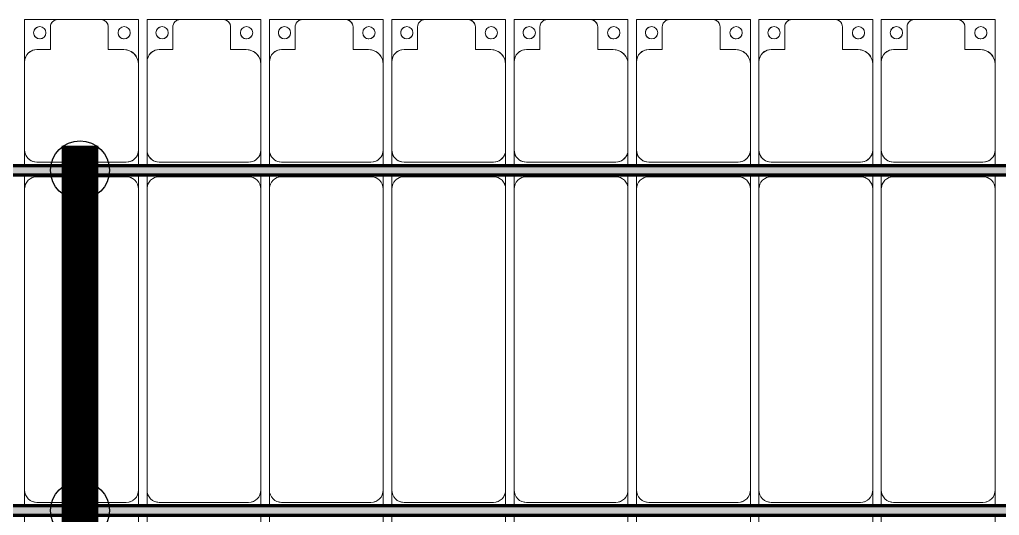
# Model space of a CAD drawing. Header units: millimetres. Extents: x -291190 to 146725, y 19759 to 185158.
# Drawn here: x -55426 to -51423, y 157191 to 159217 of the extents above; entities that cross this region are included whole.
import ezdxf

# ---------------------------------------------------------------- set-up
doc = ezdxf.new("R2010")
doc.units = ezdxf.units.MM
doc.layers.add('A-GENM', color=13, linetype='Continuous', lineweight=9)
doc.layers.add('S-BEAM', color=12, linetype='Continuous', lineweight=9)
doc.layers.add('GC-HOP 40x60 GIA CUONG', color=1, linetype='Continuous')

# ---------------------------------------------------------------- blocks, each defined once
blk = doc.blocks.new('Dải phao đi lại kèm đỡ invester - DẢI PHAO ĐI LẠI-60252-KHUNG KẾT CẤU BÈ PIN 4')
at = {"layer": 'A-GENM', "color": 7}
for p, q in [((116258.4, 713.3), (116258.4, 769.7)), ((116258.4, 713.3), (116258.4, 769.7)), ((116723.4, 769.7), (116723.4, 713.3)), ((116723.4, 769.7), (116723.4, 713.3)), ((116758.4, 713.3), (116758.4, 769.7)), ((116758.4, 713.3), (116758.4, 769.7)), ((117223.4, 769.7), (117223.4, 713.3)), ((117223.4, 769.7), (117223.4, 713.3)), ((117258.4, 713.3), (117258.4, 769.7)), ((117258.4, 713.3), (117258.4, 769.7)), ((117723.4, 769.7), (117723.4, 713.3)), ((117723.4, 769.7), (117723.4, 713.3)), ((117758.4, 713.3), (117758.4, 769.7)), ((117758.4, 713.3), (117758.4, 769.7)), ((118223.4, 769.7), (118223.4, 713.3)), ((118223.4, 769.7), (118223.4, 713.3)), ((118258.4, 713.3), (118258.4, 769.7)), ((118258.4, 713.3), (118258.4, 769.7)), ((118723.4, 769.7), (118723.4, 713.3)), ((118723.4, 769.7), (118723.4, 713.3)), ((118758.4, 713.3), (118758.4, 769.7)), ((118758.4, 713.3), (118758.4, 769.7)), ((119223.4, 769.7), (119223.4, 713.3)), ((119223.4, 769.7), (119223.4, 713.3)), ((119258.4, 713.3), (119258.4, 769.7)), ((119258.4, 713.3), (119258.4, 769.7)), ((119723.4, 769.7), (119723.4, 713.3)), ((119723.4, 769.7), (119723.4, 713.3)), ((119758.4, 713.3), (119758.4, 769.7)), ((119758.4, 713.3), (119758.4, 769.7)), ((120223.4, 769.7), (120223.4, 713.3)), ((120223.4, 769.7), (120223.4, 713.3)), ((116258.4, 610.3), (116258.4, 673.3)), ((116258.4, 610.3), (116258.4, 673.3)), ((116673.4, 660.3), (116308.4, 660.3)), ((116723.4, 673.3), (116723.4, 610.3)), ((116723.4, 673.3), (116723.4, 610.3)), ((116758.4, 610.3), (116758.4, 673.3)), ((116758.4, 610.3), (116758.4, 673.3)), ((117173.4, 660.3), (116808.4, 660.3)), ((117223.4, 673.3), (117223.4, 610.3)), ((117223.4, 673.3), (117223.4, 610.3)), ((117258.4, 610.3), (117258.4, 673.3)), ((117258.4, 610.3), (117258.4, 673.3)), ((117673.4, 660.3), (117308.4, 660.3)), ((117723.4, 673.3), (117723.4, 610.3)), ((117723.4, 673.3), (117723.4, 610.3)), ((117758.4, 610.3), (117758.4, 673.3)), ((117758.4, 610.3), (117758.4, 673.3)), ((118173.4, 660.3), (117808.4, 660.3)), ((118223.4, 673.3), (118223.4, 610.3)), ((118223.4, 673.3), (118223.4, 610.3)), ((118258.4, 610.3), (118258.4, 673.3)), ((118258.4, 610.3), (118258.4, 673.3)), ((118673.4, 660.3), (118308.4, 660.3)), ((118723.4, 673.3), (118723.4, 610.3)), ((118723.4, 673.3), (118723.4, 610.3)), ((118758.4, 610.3), (118758.4, 673.3)), ((118758.4, 610.3), (118758.4, 673.3)), ((119173.4, 660.3), (118808.4, 660.3)), ((119223.4, 673.3), (119223.4, 610.3)), ((119223.4, 673.3), (119223.4, 610.3)), ((119258.4, 610.3), (119258.4, 673.3)), ((119258.4, 610.3), (119258.4, 673.3)), ((119673.4, 660.3), (119308.4, 660.3)), ((119723.4, 673.3), (119723.4, 610.3)), ((119723.4, 673.3), (119723.4, 610.3)), ((119758.4, 610.3), (119758.4, 673.3)), ((119758.4, 610.3), (119758.4, 673.3)), ((120173.4, 660.3), (119808.4, 660.3)), ((120223.4, 673.3), (120223.4, 610.3)), ((120223.4, 673.3), (120223.4, 610.3)), ((116258.4, 610.3), (116258.4, -620.3)), ((116723.4, -620.3), (116723.4, 610.3)), ((116758.4, 610.3), (116758.4, -620.3)), ((117223.4, -620.3), (117223.4, 610.3)), ((117258.4, 610.3), (117258.4, -620.3)), ((117723.4, -620.3), (117723.4, 610.3)), ((117758.4, 610.3), (117758.4, -620.3)), ((118223.4, -620.3), (118223.4, 610.3)), ((118258.4, 610.3), (118258.4, -620.3)), ((118723.4, -620.3), (118723.4, 610.3)), ((118758.4, 610.3), (118758.4, -620.3)), ((119223.4, -620.3), (119223.4, 610.3)), ((119258.4, 610.3), (119258.4, -620.3)), ((119723.4, -620.3), (119723.4, 610.3)), ((119758.4, 610.3), (119758.4, -620.3)), ((120223.4, -620.3), (120223.4, 610.3)), ((116258.4, -676.7), (116258.4, -620.3)), ((116258.4, -676.7), (116258.4, -620.3)), ((116723.4, -620.3), (116723.4, -676.7)), ((116723.4, -620.3), (116723.4, -676.7)), ((116758.4, -676.7), (116758.4, -620.3)), ((116758.4, -676.7), (116758.4, -620.3)), ((117223.4, -620.3), (117223.4, -676.7)), ((117223.4, -620.3), (117223.4, -676.7)), ((117258.4, -676.7), (117258.4, -620.3)), ((117258.4, -676.7), (117258.4, -620.3)), ((117723.4, -620.3), (117723.4, -676.7)), ((117723.4, -620.3), (117723.4, -676.7)), ((117758.4, -676.7), (117758.4, -620.3)), ((117758.4, -676.7), (117758.4, -620.3)), ((118223.4, -620.3), (118223.4, -676.7)), ((118223.4, -620.3), (118223.4, -676.7)), ((118258.4, -676.7), (118258.4, -620.3)), ((118258.4, -676.7), (118258.4, -620.3)), ((118723.4, -620.3), (118723.4, -676.7)), ((118723.4, -620.3), (118723.4, -676.7)), ((118758.4, -676.7), (118758.4, -620.3)), ((118758.4, -676.7), (118758.4, -620.3)), ((119223.4, -620.3), (119223.4, -676.7)), ((119223.4, -620.3), (119223.4, -676.7)), ((119258.4, -676.7), (119258.4, -620.3)), ((119258.4, -676.7), (119258.4, -620.3)), ((119723.4, -620.3), (119723.4, -676.7)), ((119723.4, -620.3), (119723.4, -676.7)), ((119758.4, -676.7), (119758.4, -620.3)), ((119758.4, -676.7), (119758.4, -620.3)), ((120223.4, -620.3), (120223.4, -676.7)), ((120223.4, -620.3), (120223.4, -676.7)), ((116308.4, -670.3), (116673.4, -670.3)), ((116808.4, -670.3), (117173.4, -670.3)), ((117308.4, -670.3), (117673.4, -670.3)), ((117808.4, -670.3), (118173.4, -670.3)), ((118308.4, -670.3), (118673.4, -670.3)), ((118808.4, -670.3), (119173.4, -670.3)), ((119308.4, -670.3), (119673.4, -670.3)), ((119808.4, -670.3), (120173.4, -670.3)), ((116258.4, -779.7), (116258.4, -716.7)), ((116258.4, -779.7), (116258.4, -716.7)), ((116723.4, -716.7), (116723.4, -779.7)), ((116723.4, -716.7), (116723.4, -779.7)), ((116758.4, -779.7), (116758.4, -716.7)), ((116758.4, -779.7), (116758.4, -716.7)), ((117223.4, -716.7), (117223.4, -779.7)), ((117223.4, -716.7), (117223.4, -779.7)), ((117258.4, -779.7), (117258.4, -716.7)), ((117258.4, -779.7), (117258.4, -716.7)), ((117723.4, -716.7), (117723.4, -779.7)), ((117723.4, -716.7), (117723.4, -779.7)), ((117758.4, -779.7), (117758.4, -716.7)), ((117758.4, -779.7), (117758.4, -716.7)), ((118223.4, -716.7), (118223.4, -779.7)), ((118223.4, -716.7), (118223.4, -779.7)), ((118258.4, -779.7), (118258.4, -716.7)), ((118258.4, -779.7), (118258.4, -716.7)), ((118723.4, -716.7), (118723.4, -779.7)), ((118723.4, -716.7), (118723.4, -779.7)), ((118758.4, -779.7), (118758.4, -716.7)), ((118758.4, -779.7), (118758.4, -716.7)), ((119223.4, -716.7), (119223.4, -779.7)), ((119223.4, -716.7), (119223.4, -779.7)), ((119258.4, -779.7), (119258.4, -716.7)), ((119258.4, -779.7), (119258.4, -716.7)), ((119723.4, -716.7), (119723.4, -779.7)), ((119723.4, -716.7), (119723.4, -779.7)), ((119758.4, -779.7), (119758.4, -716.7)), ((119758.4, -779.7), (119758.4, -716.7)), ((120223.4, -716.7), (120223.4, -779.7)), ((120223.4, -716.7), (120223.4, -779.7)), ((116673.4, -729.7), (116308.4, -729.7)), ((117173.4, -729.7), (116808.4, -729.7)), ((117673.4, -729.7), (117308.4, -729.7)), ((118173.4, -729.7), (117808.4, -729.7)), ((118673.4, -729.7), (118308.4, -729.7)), ((119173.4, -729.7), (118808.4, -729.7)), ((119673.4, -729.7), (119308.4, -729.7)), ((120173.4, -729.7), (119808.4, -729.7)), ((116258.4, -779.7), (116258.4, -1129.7)), ((116723.4, -1139.7), (116723.4, -779.7)), ((116758.4, -779.7), (116758.4, -1129.7)), ((117223.4, -1139.7), (117223.4, -779.7)), ((117258.4, -779.7), (117258.4, -1129.7)), ((117723.4, -1139.7), (117723.4, -779.7)), ((117758.4, -779.7), (117758.4, -1129.7)), ((118223.4, -1139.7), (118223.4, -779.7)), ((118258.4, -779.7), (118258.4, -1129.7)), ((118723.4, -1139.7), (118723.4, -779.7)), ((118758.4, -779.7), (118758.4, -1129.7)), ((119223.4, -1139.7), (119223.4, -779.7)), ((119258.4, -779.7), (119258.4, -1129.7)), ((119723.4, -1139.7), (119723.4, -779.7)), ((119758.4, -779.7), (119758.4, -1129.7)), ((120223.4, -1139.7), (120223.4, -779.7)), ((116258.4, -1312.2), (116258.4, -1129.7)), ((116258.4, -1129.7), (116258.4, -1312.2)), ((116723.4, -1139.7), (116723.4, -1312.2)), ((116723.4, -1312.2), (116723.4, -1139.7)), ((116758.4, -1312.2), (116758.4, -1129.7)), ((116758.4, -1129.7), (116758.4, -1312.2)), ((117223.4, -1139.7), (117223.4, -1312.2)), ((117223.4, -1312.2), (117223.4, -1139.7)), ((117258.4, -1312.2), (117258.4, -1129.7)), ((117258.4, -1129.7), (117258.4, -1312.2)), ((117723.4, -1139.7), (117723.4, -1312.2)), ((117723.4, -1312.2), (117723.4, -1139.7)), ((117758.4, -1312.2), (117758.4, -1129.7)), ((117758.4, -1129.7), (117758.4, -1312.2)), ((118223.4, -1139.7), (118223.4, -1312.2)), ((118223.4, -1312.2), (118223.4, -1139.7)), ((118258.4, -1312.2), (118258.4, -1129.7)), ((118258.4, -1129.7), (118258.4, -1312.2)), ((118723.4, -1139.7), (118723.4, -1312.2)), ((118723.4, -1312.2), (118723.4, -1139.7)), ((118758.4, -1312.2), (118758.4, -1129.7)), ((118758.4, -1129.7), (118758.4, -1312.2)), ((119223.4, -1139.7), (119223.4, -1312.2)), ((119223.4, -1312.2), (119223.4, -1139.7)), ((119258.4, -1312.2), (119258.4, -1129.7)), ((119258.4, -1129.7), (119258.4, -1312.2)), ((119723.4, -1139.7), (119723.4, -1312.2)), ((119723.4, -1312.2), (119723.4, -1139.7)), ((119758.4, -1312.2), (119758.4, -1129.7)), ((119758.4, -1129.7), (119758.4, -1312.2)), ((120223.4, -1139.7), (120223.4, -1312.2)), ((120223.4, -1312.2), (120223.4, -1139.7)), ((116318.4, -1189.7), (116381.8, -1189.7)), ((116381.8, -1189.7), (116381.8, -1282.2)), ((116618.2, -1282.2), (116618.2, -1189.7)), ((116618.2, -1189.7), (116673.4, -1189.7)), ((116818.4, -1189.7), (116881.8, -1189.7)), ((116881.8, -1189.7), (116881.8, -1282.2)), ((117118.2, -1282.2), (117118.2, -1189.7)), ((117118.2, -1189.7), (117173.4, -1189.7)), ((117318.4, -1189.7), (117381.8, -1189.7)), ((117381.8, -1189.7), (117381.8, -1282.2)), ((117618.2, -1282.2), (117618.2, -1189.7)), ((117618.2, -1189.7), (117673.4, -1189.7)), ((117818.4, -1189.7), (117881.8, -1189.7)), ((117881.8, -1189.7), (117881.8, -1282.2)), ((118118.2, -1282.2), (118118.2, -1189.7)), ((118118.2, -1189.7), (118173.4, -1189.7)), ((118318.4, -1189.7), (118381.8, -1189.7)), ((118381.8, -1189.7), (118381.8, -1282.2)), ((118618.2, -1282.2), (118618.2, -1189.7)), ((118618.2, -1189.7), (118673.4, -1189.7)), ((118818.4, -1189.7), (118881.8, -1189.7)), ((118881.8, -1189.7), (118881.8, -1282.2)), ((119118.2, -1282.2), (119118.2, -1189.7)), ((119118.2, -1189.7), (119173.4, -1189.7)), ((119318.4, -1189.7), (119381.8, -1189.7)), ((119381.8, -1189.7), (119381.8, -1282.2)), ((119618.2, -1282.2), (119618.2, -1189.7)), ((119618.2, -1189.7), (119673.4, -1189.7)), ((119818.4, -1189.7), (119881.8, -1189.7)), ((119881.8, -1189.7), (119881.8, -1282.2)), ((120118.2, -1282.2), (120118.2, -1189.7)), ((120118.2, -1189.7), (120173.4, -1189.7)), ((116411.8, -1312.2), (116258.4, -1312.2)), ((116258.4, -1312.2), (116411.8, -1312.2)), ((116411.8, -1312.2), (116588.2, -1312.2)), ((116723.4, -1312.2), (116588.2, -1312.2)), ((116588.2, -1312.2), (116723.4, -1312.2)), ((116911.8, -1312.2), (116758.4, -1312.2)), ((116758.4, -1312.2), (116911.8, -1312.2)), ((116911.8, -1312.2), (117088.2, -1312.2)), ((117223.4, -1312.2), (117088.2, -1312.2)), ((117088.2, -1312.2), (117223.4, -1312.2)), ((117411.8, -1312.2), (117258.4, -1312.2)), ((117258.4, -1312.2), (117411.8, -1312.2)), ((117411.8, -1312.2), (117588.2, -1312.2)), ((117723.4, -1312.2), (117588.2, -1312.2)), ((117588.2, -1312.2), (117723.4, -1312.2)), ((117911.8, -1312.2), (117758.4, -1312.2)), ((117758.4, -1312.2), (117911.8, -1312.2)), ((117911.8, -1312.2), (118088.2, -1312.2)), ((118223.4, -1312.2), (118088.2, -1312.2)), ((118088.2, -1312.2), (118223.4, -1312.2)), ((118411.8, -1312.2), (118258.4, -1312.2)), ((118258.4, -1312.2), (118411.8, -1312.2)), ((118411.8, -1312.2), (118588.2, -1312.2)), ((118723.4, -1312.2), (118588.2, -1312.2)), ((118588.2, -1312.2), (118723.4, -1312.2)), ((118911.8, -1312.2), (118758.4, -1312.2)), ((118758.4, -1312.2), (118911.8, -1312.2)), ((118911.8, -1312.2), (119088.2, -1312.2)), ((119223.4, -1312.2), (119088.2, -1312.2)), ((119088.2, -1312.2), (119223.4, -1312.2)), ((119411.8, -1312.2), (119258.4, -1312.2)), ((119258.4, -1312.2), (119411.8, -1312.2)), ((119411.8, -1312.2), (119588.2, -1312.2)), ((119723.4, -1312.2), (119588.2, -1312.2)), ((119588.2, -1312.2), (119723.4, -1312.2)), ((119911.8, -1312.2), (119758.4, -1312.2)), ((119758.4, -1312.2), (119911.8, -1312.2)), ((119911.8, -1312.2), (120088.2, -1312.2)), ((120223.4, -1312.2), (120088.2, -1312.2)), ((120088.2, -1312.2), (120223.4, -1312.2))]:
    blk.add_line(p, q, dxfattribs=at)
for centre, radius, start, end in [((116308.4, 610.3), 50, 90, 180), ((116308.4, 610.3), 50, 105, 120), ((116673.4, 610.3), 50, 360, 90), ((116673.4, 610.3), 50, 60, 90), ((116808.4, 610.3), 50, 90, 180), ((116808.4, 610.3), 50, 105, 120), ((117173.4, 610.3), 50, 360, 90), ((117173.4, 610.3), 50, 60, 90), ((117308.4, 610.3), 50, 90, 180), ((117308.4, 610.3), 50, 105, 120), ((117673.4, 610.3), 50, 360, 90), ((117673.4, 610.3), 50, 60, 90), ((117808.4, 610.3), 50, 90, 180), ((117808.4, 610.3), 50, 105, 120), ((118173.4, 610.3), 50, 360, 90), ((118173.4, 610.3), 50, 60, 90), ((118308.4, 610.3), 50, 90, 180), ((118308.4, 610.3), 50, 105, 120), ((118673.4, 610.3), 50, 360, 90), ((118673.4, 610.3), 50, 60, 90), ((118808.4, 610.3), 50, 90, 180), ((118808.4, 610.3), 50, 105, 120), ((119173.4, 610.3), 50, 360, 90), ((119173.4, 610.3), 50, 60, 90), ((119308.4, 610.3), 50, 90, 180), ((119308.4, 610.3), 50, 105, 120), ((119673.4, 610.3), 50, 360, 90), ((119673.4, 610.3), 50, 60, 90), ((119808.4, 610.3), 50, 90, 180), ((119808.4, 610.3), 50, 105, 120), ((120173.4, 610.3), 50, 360, 90), ((120173.4, 610.3), 50, 60, 90), ((116308.4, 610.3), 50, 150, 180), ((116673.4, 610.3), 50, 15, 30), ((116808.4, 610.3), 50, 150, 180), ((117173.4, 610.3), 50, 15, 30), ((117308.4, 610.3), 50, 150, 180), ((117673.4, 610.3), 50, 15, 30), ((117808.4, 610.3), 50, 150, 180), ((118173.4, 610.3), 50, 15, 30), ((118308.4, 610.3), 50, 150, 180), ((118673.4, 610.3), 50, 15, 30), ((118808.4, 610.3), 50, 150, 180), ((119173.4, 610.3), 50, 15, 30), ((119308.4, 610.3), 50, 150, 180), ((119673.4, 610.3), 50, 15, 30), ((119808.4, 610.3), 50, 150, 180), ((120173.4, 610.3), 50, 15, 30), ((116308.4, -620.3), 50, 180, 270), ((116308.4, -620.3), 50, 195, 210), ((116673.4, -620.3), 50, 270, 0), ((116673.4, -620.3), 50, 330, 0), ((116808.4, -620.3), 50, 180, 270), ((116808.4, -620.3), 50, 195, 210), ((117173.4, -620.3), 50, 270, 0), ((117173.4, -620.3), 50, 330, 0), ((117308.4, -620.3), 50, 180, 270), ((117308.4, -620.3), 50, 195, 210), ((117673.4, -620.3), 50, 270, 0), ((117673.4, -620.3), 50, 330, 0), ((117808.4, -620.3), 50, 180, 270), ((117808.4, -620.3), 50, 195, 210), ((118173.4, -620.3), 50, 270, 0), ((118173.4, -620.3), 50, 330, 0), ((118308.4, -620.3), 50, 180, 270), ((118308.4, -620.3), 50, 195, 210), ((118673.4, -620.3), 50, 270, 0), ((118673.4, -620.3), 50, 330, 0), ((118808.4, -620.3), 50, 180, 270), ((118808.4, -620.3), 50, 195, 210), ((119173.4, -620.3), 50, 270, 0), ((119173.4, -620.3), 50, 330, 0), ((119308.4, -620.3), 50, 180, 270), ((119308.4, -620.3), 50, 195, 210), ((119673.4, -620.3), 50, 270, 0), ((119673.4, -620.3), 50, 330, 0), ((119808.4, -620.3), 50, 180, 270), ((119808.4, -620.3), 50, 195, 210), ((120173.4, -620.3), 50, 270, 0), ((120173.4, -620.3), 50, 330, 0), ((116308.4, -620.3), 50, 240, 270), ((116673.4, -620.3), 50, 270, 300), ((116808.4, -620.3), 50, 240, 270), ((117173.4, -620.3), 50, 270, 300), ((117308.4, -620.3), 50, 240, 270), ((117673.4, -620.3), 50, 270, 300), ((117808.4, -620.3), 50, 240, 270), ((118173.4, -620.3), 50, 270, 300), ((118308.4, -620.3), 50, 240, 270), ((118673.4, -620.3), 50, 270, 300), ((118808.4, -620.3), 50, 240, 270), ((119173.4, -620.3), 50, 270, 300), ((119308.4, -620.3), 50, 240, 270), ((119673.4, -620.3), 50, 270, 300), ((119808.4, -620.3), 50, 240, 270), ((120173.4, -620.3), 50, 270, 300), ((116308.4, -779.7), 50, 90, 180), ((116308.4, -779.7), 50, 90, 165), ((116673.4, -779.7), 50, 360, 90), ((116673.4, -779.7), 50, 15, 90), ((116808.4, -779.7), 50, 90, 180), ((116808.4, -779.7), 50, 90, 165), ((117173.4, -779.7), 50, 360, 90), ((117173.4, -779.7), 50, 15, 90), ((117308.4, -779.7), 50, 90, 180), ((117308.4, -779.7), 50, 90, 165), ((117673.4, -779.7), 50, 360, 90), ((117673.4, -779.7), 50, 15, 90), ((117808.4, -779.7), 50, 90, 180), ((117808.4, -779.7), 50, 90, 165), ((118173.4, -779.7), 50, 360, 90), ((118173.4, -779.7), 50, 15, 90), ((118308.4, -779.7), 50, 90, 180), ((118308.4, -779.7), 50, 90, 165), ((118673.4, -779.7), 50, 360, 90), ((118673.4, -779.7), 50, 15, 90), ((118808.4, -779.7), 50, 90, 180), ((118808.4, -779.7), 50, 90, 165), ((119173.4, -779.7), 50, 360, 90), ((119173.4, -779.7), 50, 15, 90), ((119308.4, -779.7), 50, 90, 180), ((119308.4, -779.7), 50, 90, 165), ((119673.4, -779.7), 50, 360, 90), ((119673.4, -779.7), 50, 15, 90), ((119808.4, -779.7), 50, 90, 180), ((119808.4, -779.7), 50, 90, 165), ((120173.4, -779.7), 50, 360, 90), ((120173.4, -779.7), 50, 15, 90), ((116318.4, -1129.7), 60, 180, 270), ((116318.4, -1129.7), 60, 210, 270), ((116673.4, -1139.7), 50, 270, 360), ((116673.4, -1139.7), 50, 270, 345), ((116818.4, -1129.7), 60, 180, 270), ((116818.4, -1129.7), 60, 210, 270), ((117173.4, -1139.7), 50, 270, 360), ((117173.4, -1139.7), 50, 270, 345), ((117318.4, -1129.7), 60, 180, 270), ((117318.4, -1129.7), 60, 210, 270), ((117673.4, -1139.7), 50, 270, 360), ((117673.4, -1139.7), 50, 270, 345), ((117818.4, -1129.7), 60, 180, 270), ((117818.4, -1129.7), 60, 210, 270), ((118173.4, -1139.7), 50, 270, 360), ((118173.4, -1139.7), 50, 270, 345), ((118318.4, -1129.7), 60, 180, 270), ((118318.4, -1129.7), 60, 210, 270), ((118673.4, -1139.7), 50, 270, 360), ((118673.4, -1139.7), 50, 270, 345), ((118818.4, -1129.7), 60, 180, 270), ((118818.4, -1129.7), 60, 210, 270), ((119173.4, -1139.7), 50, 270, 360), ((119173.4, -1139.7), 50, 270, 345), ((119318.4, -1129.7), 60, 180, 270), ((119318.4, -1129.7), 60, 210, 270), ((119673.4, -1139.7), 50, 270, 360), ((119673.4, -1139.7), 50, 270, 345), ((119818.4, -1129.7), 60, 180, 270), ((119818.4, -1129.7), 60, 210, 270), ((120173.4, -1139.7), 50, 270, 360), ((120173.4, -1139.7), 50, 270, 345), ((116673.4, -1139.7), 50, 300, 315), ((116673.4, -1139.7), 50, 300, 315), ((117173.4, -1139.7), 50, 300, 315), ((117173.4, -1139.7), 50, 300, 315), ((117673.4, -1139.7), 50, 300, 315), ((117673.4, -1139.7), 50, 300, 315), ((118173.4, -1139.7), 50, 300, 315), ((118173.4, -1139.7), 50, 300, 315), ((118673.4, -1139.7), 50, 300, 315), ((118673.4, -1139.7), 50, 300, 315), ((119173.4, -1139.7), 50, 300, 315), ((119173.4, -1139.7), 50, 300, 315), ((119673.4, -1139.7), 50, 300, 315), ((119673.4, -1139.7), 50, 300, 315), ((120173.4, -1139.7), 50, 300, 315), ((120173.4, -1139.7), 50, 300, 315), ((116316.8, -1258.6), 25, 90, 270), ((116316.8, -1258.6), 25, 90, 165), ((116316.8, -1258.6), 25, 270, 90), ((116316.8, -1258.6), 25, 75, 90), ((116316.8, -1258.6), 25, 15, 60), ((116661.8, -1258.6), 25, 90, 270), ((116661.8, -1258.6), 25, 90, 165), ((116661.8, -1258.6), 25, 270, 90), ((116661.8, -1258.6), 25, 15, 90), ((116816.8, -1258.6), 25, 90, 270), ((116816.8, -1258.6), 25, 90, 165), ((116816.8, -1258.6), 25, 270, 90), ((116816.8, -1258.6), 25, 75, 90), ((116816.8, -1258.6), 25, 15, 60), ((117161.8, -1258.6), 25, 90, 270), ((117161.8, -1258.6), 25, 90, 165), ((117161.8, -1258.6), 25, 270, 90), ((117161.8, -1258.6), 25, 15, 90), ((117316.8, -1258.6), 25, 90, 270), ((117316.8, -1258.6), 25, 90, 165), ((117316.8, -1258.6), 25, 270, 90), ((117316.8, -1258.6), 25, 75, 90), ((117316.8, -1258.6), 25, 15, 60), ((117661.8, -1258.6), 25, 90, 270), ((117661.8, -1258.6), 25, 90, 165), ((117661.8, -1258.6), 25, 270, 90), ((117661.8, -1258.6), 25, 15, 90), ((117816.8, -1258.6), 25, 90, 270), ((117816.8, -1258.6), 25, 90, 165), ((117816.8, -1258.6), 25, 270, 90), ((117816.8, -1258.6), 25, 75, 90), ((117816.8, -1258.6), 25, 15, 60), ((118161.8, -1258.6), 25, 90, 270), ((118161.8, -1258.6), 25, 90, 165), ((118161.8, -1258.6), 25, 270, 90), ((118161.8, -1258.6), 25, 15, 90), ((118316.8, -1258.6), 25, 90, 270), ((118316.8, -1258.6), 25, 90, 165), ((118316.8, -1258.6), 25, 270, 90), ((118316.8, -1258.6), 25, 75, 90), ((118316.8, -1258.6), 25, 15, 60), ((118661.8, -1258.6), 25, 90, 270), ((118661.8, -1258.6), 25, 90, 165), ((118661.8, -1258.6), 25, 270, 90), ((118661.8, -1258.6), 25, 15, 90), ((118816.8, -1258.6), 25, 90, 270), ((118816.8, -1258.6), 25, 90, 165), ((118816.8, -1258.6), 25, 270, 90), ((118816.8, -1258.6), 25, 75, 90), ((118816.8, -1258.6), 25, 15, 60), ((119161.8, -1258.6), 25, 90, 270), ((119161.8, -1258.6), 25, 90, 165), ((119161.8, -1258.6), 25, 270, 90), ((119161.8, -1258.6), 25, 15, 90), ((119316.8, -1258.6), 25, 90, 270), ((119316.8, -1258.6), 25, 90, 165), ((119316.8, -1258.6), 25, 270, 90), ((119316.8, -1258.6), 25, 75, 90), ((119316.8, -1258.6), 25, 15, 60), ((119661.8, -1258.6), 25, 90, 270), ((119661.8, -1258.6), 25, 90, 165), ((119661.8, -1258.6), 25, 270, 90), ((119661.8, -1258.6), 25, 15, 90), ((119816.8, -1258.6), 25, 90, 270), ((119816.8, -1258.6), 25, 90, 165), ((119816.8, -1258.6), 25, 270, 90), ((119816.8, -1258.6), 25, 75, 90), ((119816.8, -1258.6), 25, 15, 60), ((120161.8, -1258.6), 25, 90, 270), ((120161.8, -1258.6), 25, 105, 165), ((120161.8, -1258.6), 25, 90, 92.4896), ((120161.8, -1258.6), 25, 270, 90), ((120161.8, -1258.6), 25, 15, 90), ((116316.8, -1258.6), 25, 180, 270), ((116316.8, -1258.6), 25, 270, 360), ((116661.8, -1258.6), 25, 180, 270), ((116661.8, -1258.6), 25, 270, 0), ((116816.8, -1258.6), 25, 180, 270), ((116816.8, -1258.6), 25, 270, 360), ((117161.8, -1258.6), 25, 180, 270), ((117161.8, -1258.6), 25, 270, 0), ((117316.8, -1258.6), 25, 180, 270), ((117316.8, -1258.6), 25, 270, 360), ((117661.8, -1258.6), 25, 180, 270), ((117661.8, -1258.6), 25, 270, 0), ((117816.8, -1258.6), 25, 180, 270), ((117816.8, -1258.6), 25, 270, 360), ((118161.8, -1258.6), 25, 180, 270), ((118161.8, -1258.6), 25, 270, 0), ((118316.8, -1258.6), 25, 180, 270), ((118316.8, -1258.6), 25, 270, 360), ((118661.8, -1258.6), 25, 180, 270), ((118661.8, -1258.6), 25, 270, 0), ((118816.8, -1258.6), 25, 180, 270), ((118816.8, -1258.6), 25, 270, 360), ((119161.8, -1258.6), 25, 180, 270), ((119161.8, -1258.6), 25, 270, 0), ((119316.8, -1258.6), 25, 180, 270), ((119316.8, -1258.6), 25, 270, 360), ((119661.8, -1258.6), 25, 180, 270), ((119661.8, -1258.6), 25, 270, 0), ((119816.8, -1258.6), 25, 180, 270), ((119816.8, -1258.6), 25, 270, 360), ((120161.8, -1258.6), 25, 180, 270), ((120161.8, -1258.6), 25, 270, 0), ((116411.8, -1282.2), 30, 180, 270), ((116411.8, -1282.2), 30, 195, 225), ((116411.8, -1282.2), 30, 195, 255), ((116411.8, -1282.2), 30, 195, 225), ((116411.8, -1282.2), 30, 240, 255), ((116411.8, -1282.2), 30, 240, 255), ((116588.2, -1282.2), 30, 270, 0), ((116588.2, -1282.2), 30, 285, 345), ((116588.2, -1282.2), 30, 285, 300), ((116588.2, -1282.2), 30, 285, 300), ((116588.2, -1282.2), 30, 330, 345), ((116588.2, -1282.2), 30, 330, 345), ((116911.8, -1282.2), 30, 180, 270), ((116911.8, -1282.2), 30, 195, 225), ((116911.8, -1282.2), 30, 195, 255), ((116911.8, -1282.2), 30, 195, 225), ((116911.8, -1282.2), 30, 240, 255), ((116911.8, -1282.2), 30, 240, 255), ((117088.2, -1282.2), 30, 270, 0), ((117088.2, -1282.2), 30, 285, 345), ((117088.2, -1282.2), 30, 285, 300), ((117088.2, -1282.2), 30, 285, 300), ((117088.2, -1282.2), 30, 330, 345), ((117088.2, -1282.2), 30, 330, 345), ((117411.8, -1282.2), 30, 180, 270), ((117411.8, -1282.2), 30, 195, 225), ((117411.8, -1282.2), 30, 195, 255), ((117411.8, -1282.2), 30, 195, 225), ((117411.8, -1282.2), 30, 240, 255), ((117411.8, -1282.2), 30, 240, 255), ((117588.2, -1282.2), 30, 270, 0), ((117588.2, -1282.2), 30, 285, 345), ((117588.2, -1282.2), 30, 285, 300), ((117588.2, -1282.2), 30, 285, 300), ((117588.2, -1282.2), 30, 330, 345), ((117588.2, -1282.2), 30, 330, 345), ((117911.8, -1282.2), 30, 180, 270), ((117911.8, -1282.2), 30, 195, 225), ((117911.8, -1282.2), 30, 195, 255), ((117911.8, -1282.2), 30, 195, 225), ((117911.8, -1282.2), 30, 240, 255), ((117911.8, -1282.2), 30, 240, 255), ((118088.2, -1282.2), 30, 270, 0), ((118088.2, -1282.2), 30, 285, 345), ((118088.2, -1282.2), 30, 285, 300), ((118088.2, -1282.2), 30, 285, 300), ((118088.2, -1282.2), 30, 330, 345), ((118088.2, -1282.2), 30, 330, 345), ((118411.8, -1282.2), 30, 180, 270), ((118411.8, -1282.2), 30, 195, 225), ((118411.8, -1282.2), 30, 195, 255), ((118411.8, -1282.2), 30, 195, 225), ((118411.8, -1282.2), 30, 240, 255), ((118411.8, -1282.2), 30, 240, 255), ((118588.2, -1282.2), 30, 270, 0), ((118588.2, -1282.2), 30, 285, 345), ((118588.2, -1282.2), 30, 285, 300), ((118588.2, -1282.2), 30, 285, 300), ((118588.2, -1282.2), 30, 330, 345), ((118588.2, -1282.2), 30, 330, 345), ((118911.8, -1282.2), 30, 180, 270), ((118911.8, -1282.2), 30, 195, 225), ((118911.8, -1282.2), 30, 195, 255), ((118911.8, -1282.2), 30, 195, 225), ((118911.8, -1282.2), 30, 240, 255), ((118911.8, -1282.2), 30, 240, 255), ((119088.2, -1282.2), 30, 270, 0), ((119088.2, -1282.2), 30, 285, 345), ((119088.2, -1282.2), 30, 285, 300), ((119088.2, -1282.2), 30, 285, 300), ((119088.2, -1282.2), 30, 330, 345), ((119088.2, -1282.2), 30, 330, 345), ((119411.8, -1282.2), 30, 180, 270), ((119411.8, -1282.2), 30, 195, 225), ((119411.8, -1282.2), 30, 195, 255), ((119411.8, -1282.2), 30, 195, 225), ((119411.8, -1282.2), 30, 240, 255), ((119411.8, -1282.2), 30, 240, 255), ((119588.2, -1282.2), 30, 270, 0), ((119588.2, -1282.2), 30, 285, 345), ((119588.2, -1282.2), 30, 285, 300), ((119588.2, -1282.2), 30, 285, 300), ((119588.2, -1282.2), 30, 330, 345), ((119588.2, -1282.2), 30, 330, 345), ((119911.8, -1282.2), 30, 180, 270), ((119911.8, -1282.2), 30, 195, 225), ((119911.8, -1282.2), 30, 195, 255), ((119911.8, -1282.2), 30, 195, 225), ((119911.8, -1282.2), 30, 240, 255), ((119911.8, -1282.2), 30, 240, 255), ((120088.2, -1282.2), 30, 270, 0), ((120088.2, -1282.2), 30, 285, 345), ((120088.2, -1282.2), 30, 285, 300), ((120088.2, -1282.2), 30, 285, 300), ((120088.2, -1282.2), 30, 330, 345), ((120088.2, -1282.2), 30, 330, 345)]:
    blk.add_arc(centre, radius, start, end, dxfattribs=at)
blk = doc.blocks.new('Dầm C52 - Dầm C52-74423-KHUNG KẾT CẤU BÈ PIN 4')
at = {"layer": 'S-BEAM', "lineweight": 140}
blk.add_hatch(color=1, dxfattribs=at).paths.add_polyline_path([(-153612.4, 20), (-153612.4, -20), (153612.4, -20), (153612.4, 20), (-152772.8, 20)])
at = {"layer": 'S-BEAM', "color": 1, "lineweight": 140}
for p, q in [((-153612.4, 20), (153612.4, 20)), ((153612.4, -20), (-153612.4, -20))]:
    blk.add_line(p, q, dxfattribs=at)
blk = doc.blocks.new('Dầm C52 - Dầm C52-V30-KHUNG KẾT CẤU BÈ PIN 4')
at = {"layer": 'S-BEAM', "lineweight": 140}
blk.add_hatch(color=1, dxfattribs=at).paths.add_polyline_path([(-153612.4, 20), (-153612.4, -20), (153612.4, -20), (153612.4, 20), (-152772.8, 20)])
at = {"layer": 'S-BEAM', "color": 1, "lineweight": 140}
for p, q in [((-153612.4, 20), (153612.4, 20)), ((153612.4, -20), (-153612.4, -20))]:
    blk.add_line(p, q, dxfattribs=at)

msp = doc.modelspace()

# ---------------------------------------------------------------- linework, layer by layer
at = {"layer": 'GC-HOP 40x60 GIA CUONG', "const_width": 150}
msp.add_lwpolyline([(-55179.7, 143701.2), (-55179.7, 158701.2)], dxfattribs=at)
at = {"layer": 'GC-HOP 40x60 GIA CUONG'}
for centre in [(-55179.7, 158601.2), (-55179.7, 157211.2)]:
    msp.add_circle(centre, 120, dxfattribs=at)

# ---------------------------------------------------------------- block references
at = {"layer": 'A-GENM', "color": 7, "rotation": 180}
msp.add_blockref('Dải phao đi lại kèm đỡ invester - DẢI PHAO ĐI LẠI-60252-KHUNG KẾT CẤU BÈ PIN 4', (64817.6, 157904.6), dxfattribs=at)
at = {"layer": 'S-BEAM', "color": 1, "lineweight": 140, "rotation": 180}
for name, p in [('Dầm C52 - Dầm C52-V30-KHUNG KẾT CẤU BÈ PIN 4', (-88196.3, 158601.2)), ('Dầm C52 - Dầm C52-74423-KHUNG KẾT CẤU BÈ PIN 4', (-88196.3, 157211.2))]:
    msp.add_blockref(name, p, dxfattribs=at)

doc.saveas('drawing.dxf')
